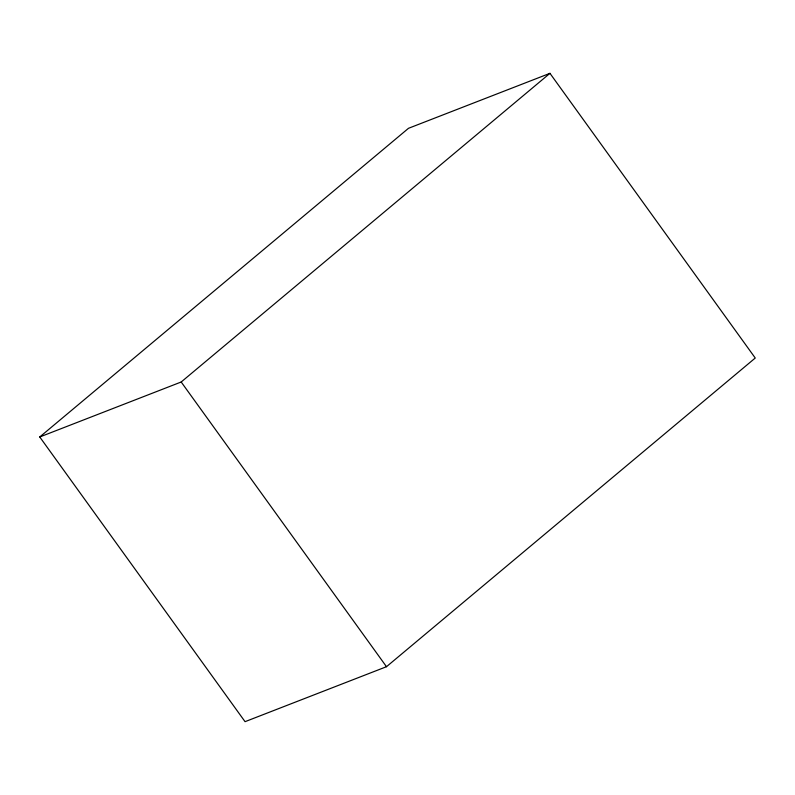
<?xml version="1.0" encoding="UTF-8"?>
<svg xmlns="http://www.w3.org/2000/svg" width="795" height="795" viewBox="0 0 795 795"><rect width="100%" height="100%" fill="white"/><g stroke="black" fill="none" stroke-linecap="round" stroke-linejoin="round"><path stroke-width="1.19" d="M39.75 436.972L408.511 128.293L549.951 73.329L755.25 358.028L386.489 666.707L245.049 721.671L39.75 436.972L181.19 381.998L549.951 73.329M181.19 381.998L386.489 666.707"/></g></svg>
